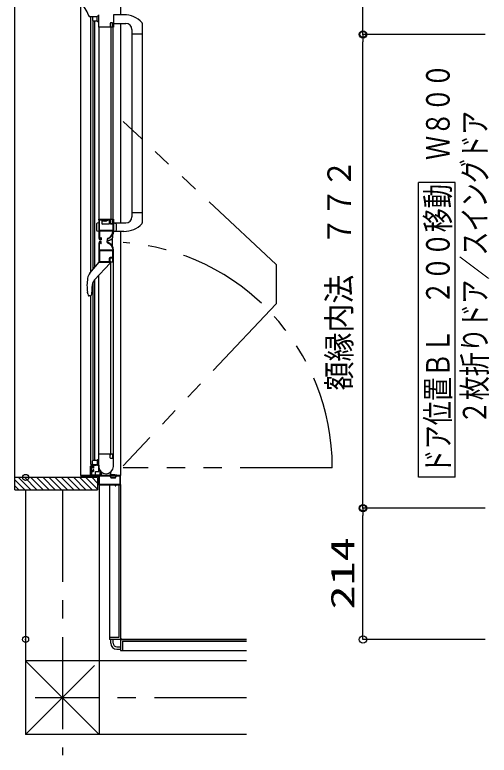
# Model space of a CAD drawing. Units: millimetres on the paper. Extents: x -305 to 305, y -152 to 152.
# Drawn here: x -180.8 to -142.1, y -23.6 to 36.7 of the extents above; entities that cross this region are included whole.
import ezdxf
from ezdxf.enums import TextEntityAlignment as Align

# ---------------------------------------------------------------- set-up
doc = ezdxf.new("R2010")
doc.units = ezdxf.units.MM
doc.header["$PDMODE"] = 32
doc.header["$PDSIZE"] = 0.5
doc.linetypes.add('USER1', pattern=[12, 7.5, -1.5, 1.5, -1.5])
doc.linetypes.add('USER2', pattern=[15, 7.5, -1.5, 1.5, -1.5, 1.5, -1.5])
for name, color, linetype, lineweight in [('0-0_0', 7, 'Continuous', 25), ('0-1_VIEW0001', 7, 'Continuous', 25), ('0-2_DEFPOINTS', 7, 'Continuous', 25)]:
    doc.layers.add(name, color=color, linetype=linetype, lineweight=lineweight)
doc.styles.add('ＭＳ ゴシック', font='')
doc.styles.get('ＭＳ ゴシック').set_extended_font_data('MS Gothic')

# ---------------------------------------------------------------- blocks, each defined once
blk = doc.blocks.new('_ORIGIN')
at = {"layer": '0-0_0'}
blk.add_line((0, 0), (-1, 0), dxfattribs=at)
blk.add_circle((0, 0), 0.5, dxfattribs=at)

msp = doc.modelspace()

# ---------------------------------------------------------------- linework, layer by layer
at = {"layer": '0-0_0'}
for p, q in [((-152.433, 35.741), (-152.433, 65.241)), ((-142.473, 35.141), (-152.433, 35.141)), ((-142.473, 35.141), (-152.433, 35.141)), ((-152.433, -2.859), (-152.433, 34.541)), ((-142.473, -3.459), (-152.433, -3.459)), ((-142.473, -3.459), (-152.433, -3.459)), ((-152.433, -13.559), (-152.433, -4.059)), ((-142.473, -14.159), (-152.433, -14.159))]:
    msp.add_line(p, q, dxfattribs=at)
at = {"layer": '0-1_VIEW0001'}
for p, q in [((-180.809, -1.959), (-180.809, 38.64)), ((-174.812, 36.698), (-174.811, 36.699)), ((-174.672, 36.59), (-174.094, 36.59)), ((-174.611, 15.772), (-174.611, 36.59)), ((-174.469, 36.54), (-174.469, 36.29)), ((-174.434, 15.996), (-174.434, 36.24)), ((-174.419, 36.24), (-174.094, 36.24)), ((-174.294, 16.166), (-174.294, 36.24)), ((-174.094, 36.24), (-174.094, 36.59)), ((-173.969, 36.64), (-174.044, 36.64)), ((-173.969, 35.75), (-173.969, 36.74)), ((-172.769, 36.74), (-172.769, 35.755)), ((-171.916, 36.739), (-172.769, 36.739)), ((-174.044, 36.19), (-173.969, 36.19)), ((-173.017, 35.74), (-173.959, 35.74)), ((-173.034, 36.04), (-173.034, 35.815)), ((-172.996, 35.761), (-173.004, 35.747)), ((-172.994, 35.775), (-172.994, 35.769)), ((-172.994, 35.74), (-172.994, 20.09)), ((-172.859, 36.09), (-172.984, 36.09)), ((-172.834, 35.769), (-172.834, 36.065)), ((-172.823, 35.747), (-172.832, 35.761)), ((-172.784, 35.74), (-172.81, 35.74)), ((-172.784, 20.09), (-172.784, 35.74)), ((-172.769, 36.039), (-171.769, 36.039)), ((-172.184, 36.04), (-172.184, 19.79)), ((-170.419, 36.049), (-170.419, 19.781)), ((-171.269, 35.539), (-171.269, 20.289)), ((-171.269, 35.189), (-170.419, 35.189)), ((-144.909, 23.079), (-147.909, 23.079)), ((-147.909, -0.921), (-147.909, 23.079)), ((-144.909, -0.921), (-144.909, 23.079)), ((-171.269, 20.64), (-170.419, 20.64)), ((-173.969, 20.09), (-173.719, 20.09)), ((-173.969, 20.04), (-173.969, 20.08)), ((-173.959, 20.09), (-172.784, 20.09)), ((-173.944, 20.09), (-173.938, 20.09)), ((-173.938, 20.09), (-173.885, 20.09)), ((-173.919, 19.17), (-173.919, 20.03)), ((-173.909, 20.04), (-173.094, 20.04)), ((-173.885, 20.09), (-173.793, 20.09)), ((-173.719, 20.04), (-173.719, 19.74)), ((-173.676, 20.04), (-173.619, 20.04)), ((-173.448, 19.916), (-173.448, 19.96)), ((-173.369, 20.04), (-173.311, 20.04)), ((-173.094, 19.74), (-173.094, 20.04)), ((-173.079, 20.025), (-173.079, 19.775)), ((-173.034, 20.015), (-173.034, 19.79)), ((-173.004, 20.083), (-172.996, 20.068)), ((-172.994, 20.061), (-172.994, 20.055)), ((-172.834, 19.765), (-172.834, 20.061)), ((-172.832, 20.068), (-172.823, 20.083)), ((-172.81, 20.09), (-172.784, 20.09)), ((-172.769, 20.075), (-172.769, 19.089)), ((-174.119, 19.157), (-174.119, 19.723)), ((-173.969, 19.79), (-174.093, 19.757)), ((-173.144, 19.69), (-173.669, 19.69)), ((-173.004, 19.7), (-172.889, 19.7)), ((-172.984, 19.74), (-172.859, 19.74)), ((-172.814, 19.625), (-172.814, 19.175)), ((-172.769, 19.79), (-172.574, 19.738)), ((-172.769, 19.79), (-171.769, 19.79)), ((-172.519, 19.215), (-172.519, 19.666)), ((-173.969, 19.09), (-174.093, 19.124)), ((-173.919, 19.105), (-173.919, 18.52)), ((-172.829, 19.16), (-173.909, 19.16)), ((-172.829, 19.115), (-173.909, 19.115)), ((-172.849, 18.791), (-172.849, 18.559)), ((-172.814, 19.089), (-172.814, 19.1)), ((-172.769, 19.09), (-172.574, 19.142)), ((-171.916, 19.09), (-172.769, 19.09)), ((-172.184, 19.09), (-172.184, -0.785)), ((-173.969, 18.13), (-173.969, 16.6)), ((-173.919, 17.575), (-173.919, 18.16)), ((-173.869, 18.47), (-173.839, 18.47)), ((-173.869, 18.21), (-173.839, 18.21)), ((-173.789, 18.4), (-173.819, 18.4)), ((-173.789, 18.28), (-173.819, 18.28)), ((-173.814, 18.495), (-173.814, 18.547)), ((-173.814, 18.185), (-173.814, 18.133)), ((-173.764, 18.575), (-173.764, 18.425)), ((-173.764, 18.105), (-173.764, 18.255)), ((-173.269, 18.48), (-173.269, 18.364)), ((-173.269, 18.2), (-173.269, 18.318)), ((-173.204, 18.495), (-173.254, 18.495)), ((-173.204, 18.185), (-173.254, 18.185)), ((-173.069, 18.569), (-173.199, 18.494)), ((-173.069, 18.111), (-173.199, 18.186)), ((-173.192, 18.55), (-173.091, 18.608)), ((-173.192, 18.13), (-173.091, 18.072)), ((-172.859, 18.371), (-172.859, 18.477)), ((-172.849, 17.889), (-172.849, 18.34)), ((-173.919, 17.51), (-173.919, 16.65)), ((-172.829, 17.565), (-173.909, 17.565)), ((-172.829, 17.52), (-173.909, 17.52)), ((-172.814, 17.591), (-172.814, 17.58)), ((-172.814, 17.055), (-172.814, 17.505)), ((-172.769, 16.605), (-172.769, 17.591)), ((-173.079, 16.655), (-173.079, 16.905)), ((-173.004, 16.98), (-172.889, 16.98)), ((-172.984, 16.94), (-172.859, 16.94)), ((-172.834, 16.915), (-172.834, 16.619)), ((-174.683, 15.695), (-173.944, 16.59)), ((-173.044, 16.515), (-174.301, 15.14)), ((-172.784, 16.59), (-173.969, 16.59)), ((-173.959, 16.59), (-173.017, 16.59)), ((-173.909, 16.64), (-173.094, 16.64)), ((-173.044, 16.59), (-173.044, 16.515)), ((-173.034, 16.665), (-173.034, 16.89)), ((-173.004, 16.597), (-172.996, 16.611)), ((-172.994, 16.619), (-172.994, 16.625)), ((-172.994, 0.94), (-172.994, 16.59)), ((-172.832, 16.611), (-172.823, 16.597)), ((-172.81, 16.59), (-172.784, 16.59)), ((-172.784, 16.59), (-172.784, 0.94)), ((-174.679, 15.692), (-174.683, 15.695)), ((-174.872, 15.267), (-174.876, 15.267)), ((-174.29, 0.44), (-174.29, 15.152)), ((-173.969, -0.46), (-173.969, 15.504)), ((-174.528, 14.554), (-174.527, 14.141)), ((-174.43, 0.44), (-174.43, 14.955)), ((-174.884, 14.131), (-174.88, 14.132)), ((-174.864, 14.011), (-174.86, 13.997)), ((-174.86, 13.997), (-174.819, 13.889)), ((-174.527, 14.096), (-174.527, 14.096)), ((-174.675, 13.84), (-174.749, 13.84)), ((-174.607, 0.09), (-174.607, 13.84)), ((-172.784, 0.94), (-173.969, 0.94)), ((-173.017, 0.94), (-173.959, 0.94)), ((-173.034, 0.64), (-173.034, 0.865)), ((-172.996, 0.918), (-173.004, 0.933)), ((-172.994, 0.905), (-172.994, 0.911)), ((-172.834, 0.911), (-172.834, 0.615)), ((-172.823, 0.933), (-172.832, 0.918)), ((-172.784, 0.94), (-172.81, 0.94)), ((-172.769, -0.06), (-172.769, 0.925)), ((-174.607, 0.09), (-174.094, 0.09)), ((-174.469, 0.14), (-174.469, 0.39)), ((-174.419, 0.44), (-174.094, 0.44)), ((-174.094, 0.44), (-174.094, 0.09)), ((-174.044, 0.49), (-173.969, 0.49)), ((-173.969, 0.04), (-174.044, 0.04)), ((-173.969, 0.039), (-173.969, -0.06)), ((-172.859, 0.59), (-172.984, 0.59)), ((-174.631, -0.76), (-174.631, -0.035)), ((-174.569, -0.795), (-174.569, -0.11)), ((-174.419, -0.06), (-174.519, -0.06)), ((-174.519, -0.4), (-174.519, -0.13)), ((-174.519, -0.795), (-174.519, -0.475)), ((-174.504, -0.115), (-174.434, -0.115)), ((-174.434, -0.415), (-174.504, -0.415)), ((-174.504, -0.46), (-174.419, -0.46)), ((-174.419, -0.13), (-174.419, -0.175)), ((-174.419, -0.355), (-174.419, -0.4)), ((-174.404, -0.19), (-174.384, -0.19)), ((-174.384, -0.34), (-174.404, -0.34)), ((-174.369, -0.175), (-174.369, -0.11)), ((-174.369, -0.41), (-174.369, -0.355)), ((-173.87, -0.385), (-173.87, -0.75)), ((-173.744, -0.735), (-173.744, -0.529)), ((-172.994, -0.752), (-172.994, -0.529)), ((-174.059, -0.96), (-180.809, -0.96)), ((-180.809, -1.144), (-179.994, -1.96)), ((-180.499, -0.96), (-179.499, -1.96)), ((-180.004, -0.96), (-179.004, -1.96)), ((-179.509, -0.96), (-178.509, -1.96)), ((-179.009, -0.96), (-178.009, -1.96)), ((-178.509, -0.96), (-177.509, -1.96)), ((-178.009, -0.96), (-177.009, -1.96)), ((-177.509, -0.96), (-176.509, -1.96)), ((-177.009, -0.96), (-176.009, -1.96)), ((-176.509, -0.96), (-175.509, -1.96)), ((-176.009, -0.96), (-175.009, -1.96)), ((-175.508, -0.96), (-174.509, -1.96)), ((-175.434, -0.785), (-172.184, -0.785)), ((-175.434, -0.825), (-175.434, -0.945)), ((-174.584, -0.81), (-175.419, -0.81)), ((-175.419, -0.96), (-175.399, -0.96)), ((-175.384, -0.945), (-175.384, -0.875)), ((-175.369, -0.86), (-173.999, -0.86)), ((-175.008, -0.96), (-174.059, -1.91)), ((-174.651, -0.745), (-174.651, -0.76)), ((-173.88, -0.76), (-174.569, -0.76)), ((-174.508, -0.96), (-174.059, -1.41)), ((-172.209, -0.81), (-174.504, -0.81)), ((-174.059, -0.96), (-174.059, -1.96)), ((-173.984, -0.875), (-173.984, -1.51)), ((-173.939, -0.875), (-173.939, -1.5)), ((-172.244, -0.86), (-173.924, -0.86)), ((-173.084, -0.81), (-173.084, -0.79)), ((-172.959, -0.96), (-173.018, -0.882)), ((-173.001, -0.825), (-173.001, -0.844)), ((-172.959, -1.01), (-172.959, -0.96)), ((-172.959, -0.96), (-172.609, -0.96)), ((-172.609, -1.01), (-172.959, -1.01)), ((-172.566, -0.825), (-172.566, -0.844)), ((-172.484, -0.81), (-172.484, -0.79)), ((-172.229, -1.5), (-172.229, -0.875)), ((-172.184, -1.51), (-172.184, -0.835)), ((-144.909, -0.921), (-147.909, -0.921)), ((-180.809, -1.639), (-180.489, -1.96)), ((-173.935, -1.56), (-173.935, -21.909)), ((-173.934, -1.56), (-172.639, -1.56)), ((-173.924, -1.515), (-172.244, -1.515)), ((-173.085, -1.56), (-173.085, -14.159)), ((-172.624, -1.575), (-172.624, -1.625)), ((-172.614, -1.635), (-172.594, -1.635)), ((-172.584, -1.625), (-172.584, -1.575)), ((-172.569, -1.56), (-172.234, -1.56)), ((-172.335, -1.56), (-172.335, -14.009)), ((-172.185, -1.518), (-172.185, -14.01)), ((-172.185, -1.518), (-172.185, -14.134)), ((-180.809, -1.96), (-174.059, -1.96)), ((-179.935, -1.96), (-179.935, -21.908)), ((-172.335, -14.009), (-173.085, -14.009)), ((-172.21, -14.159), (-173.085, -14.159)), ((-172.985, -14.46), (-172.985, -14.159)), ((-172.785, -14.46), (-172.785, -14.159)), ((-172.185, -14.184), (-172.185, -15.059)), ((-172.16, -14.159), (-161.935, -14.159)), ((-161.935, -14.159), (-172.036, -14.159)), ((-172.035, -14.309), (-161.935, -14.309)), ((-172.035, -14.309), (-172.035, -15.059)), ((-172.485, -14.759), (-172.185, -14.759)), ((-172.485, -14.959), (-172.185, -14.959)), ((-172.185, -15.059), (-161.935, -15.059)), ((-173.935, -21.909), (-179.935, -15.908)), ((-161.935, -15.908), (-179.935, -15.908)), ((-174.31, -16.283), (-179.935, -21.908)), ((-161.935, -21.908), (-179.935, -21.908))]:
    msp.add_line(p, q, dxfattribs=at)
at = {"layer": '0-1_VIEW0001', "linetype": 'USER2'}
for p, q in [((-159.497, 16.394), (-171.984, 28.049)), ((-159.497, 16.394), (-159.497, 13.203)), ((-159.497, 13.203), (-171.984, 0.003)), ((-154.931, -0.16), (-171.984, -0.16))]:
    msp.add_line(p, q, dxfattribs=at)
at = {"layer": '0-1_VIEW0001', "linetype": 'USER1'}
for p, q in [((-176.935, -1.96), (-176.935, -23.587)), ((-161.935, -18.908), (-179.149, -18.908))]:
    msp.add_line(p, q, dxfattribs=at)
at = {"layer": '0-1_VIEW0001'}
for points in [[(-175.434, -0.785), (-175.434, 37.465), (-172.184, 37.465), (-172.184, 36.74)], [(-174.811, 36.699), (-174.918, 36.988), (-175.064, 37.256), (-175.181, 37.416)], [(-174.811, 36.699), (-174.808, 36.689), (-174.8, 36.673)], [(-173.959, 35.74), (-173.966, 35.743), (-173.969, 35.75)], [(-172.784, 35.74), (-173.969, 35.74), (-173.969, 18.55)], [(-172.984, 36.09), (-173.019, 36.075), (-173.034, 36.04)], [(-173.034, 35.815), (-173.027, 35.797), (-173.009, 35.79), (-172.998, 35.785), (-172.994, 35.775)], [(-173.004, 35.747), (-173.01, 35.742), (-173.017, 35.74)], [(-172.994, 35.769), (-172.994, 35.765), (-172.996, 35.761)], [(-172.834, 36.065), (-172.841, 36.083), (-172.859, 36.09)], [(-172.832, 35.761), (-172.833, 35.765), (-172.834, 35.769)], [(-172.81, 35.74), (-172.818, 35.742), (-172.823, 35.747)], [(-172.769, 35.755), (-172.773, 35.744), (-172.784, 35.74)], [(-173.969, 20.08), (-173.966, 20.087), (-173.959, 20.09)], [(-173.919, 20.03), (-173.916, 20.037), (-173.909, 20.04)], [(-173.49, 19.916), (-173.49, 19.96), (-173.448, 19.96)], [(-173.094, 20.04), (-173.083, 20.035), (-173.079, 20.025)], [(-172.994, 20.055), (-172.998, 20.044), (-173.009, 20.04), (-173.027, 20.033), (-173.034, 20.015)], [(-173.017, 20.09), (-173.01, 20.088), (-173.004, 20.083)], [(-172.996, 20.068), (-172.994, 20.065), (-172.994, 20.061)], [(-172.834, 20.061), (-172.833, 20.065), (-172.832, 20.068)], [(-172.823, 20.083), (-172.818, 20.088), (-172.81, 20.09)], [(-172.784, 20.09), (-172.773, 20.085), (-172.769, 20.075)], [(-173.079, 19.775), (-173.057, 19.722), (-173.004, 19.7)], [(-173.034, 19.79), (-173.019, 19.754), (-172.984, 19.74)], [(-172.889, 19.7), (-172.836, 19.678), (-172.814, 19.625)], [(-172.859, 19.74), (-172.841, 19.747), (-172.834, 19.765)], [(-173.909, 19.16), (-173.916, 19.163), (-173.919, 19.17)], [(-173.909, 19.115), (-173.916, 19.112), (-173.919, 19.105)], [(-173.091, 18.608), (-172.977, 18.697), (-172.888, 18.811), (-172.834, 18.945), (-172.814, 19.089)], [(-172.769, 19.089), (-172.791, 18.934), (-172.849, 18.789), (-172.946, 18.665), (-173.069, 18.569)], [(-172.814, 19.175), (-172.818, 19.164), (-172.829, 19.16)], [(-172.814, 19.1), (-172.818, 19.11), (-172.829, 19.115)], [(-173.839, 18.47), (-173.821, 18.477), (-173.814, 18.495)], [(-173.839, 18.21), (-173.821, 18.203), (-173.814, 18.185)], [(-173.814, 18.547), (-173.815, 18.552), (-173.817, 18.556), (-173.804, 18.603), (-173.764, 18.575)], [(-173.814, 18.133), (-173.815, 18.128), (-173.817, 18.124), (-173.804, 18.077), (-173.764, 18.105)], [(-173.764, 18.425), (-173.771, 18.407), (-173.789, 18.4)], [(-173.764, 18.255), (-173.771, 18.273), (-173.789, 18.28)], [(-173.199, 18.494), (-173.244, 18.517), (-173.204, 18.548), (-173.198, 18.548), (-173.192, 18.55)], [(-173.199, 18.186), (-173.244, 18.163), (-173.204, 18.131), (-173.198, 18.132), (-173.192, 18.13)], [(-172.769, 17.591), (-172.791, 17.746), (-172.849, 17.891), (-172.946, 18.014), (-173.069, 18.111)], [(-173.909, 17.565), (-173.916, 17.568), (-173.919, 17.575)], [(-173.909, 17.52), (-173.916, 17.517), (-173.919, 17.51)], [(-173.091, 18.072), (-172.977, 17.983), (-172.888, 17.869), (-172.834, 17.734), (-172.814, 17.591)], [(-172.814, 17.58), (-172.818, 17.569), (-172.829, 17.565)], [(-172.814, 17.505), (-172.818, 17.515), (-172.829, 17.52)], [(-173.079, 16.905), (-173.057, 16.958), (-173.004, 16.98)], [(-173.034, 16.89), (-173.019, 16.925), (-172.984, 16.94)], [(-172.889, 16.98), (-172.836, 17.002), (-172.814, 17.055)], [(-172.859, 16.94), (-172.841, 16.933), (-172.834, 16.915)], [(-173.969, 16.6), (-173.966, 16.593), (-173.959, 16.59)], [(-173.919, 16.65), (-173.916, 16.643), (-173.909, 16.64)], [(-173.094, 16.64), (-173.083, 16.644), (-173.079, 16.655)], [(-172.994, 16.625), (-172.998, 16.635), (-173.009, 16.64), (-173.027, 16.647), (-173.034, 16.665)], [(-173.017, 16.59), (-173.01, 16.592), (-173.004, 16.597)], [(-172.996, 16.611), (-172.994, 16.615), (-172.994, 16.619)], [(-172.834, 16.619), (-172.833, 16.615), (-172.832, 16.611)], [(-172.823, 16.597), (-172.818, 16.592), (-172.81, 16.59)], [(-172.784, 16.59), (-172.773, 16.594), (-172.769, 16.605)], [(-174.86, 13.997), (-174.861, 14.001), (-174.863, 14.016), (-174.868, 14.046), (-174.874, 14.085), (-174.88, 14.132)], [(-173.959, 0.94), (-173.966, 0.937), (-173.969, 0.93)], [(-173.034, 0.865), (-173.027, 0.883), (-173.009, 0.89), (-172.998, 0.894), (-172.994, 0.905)], [(-172.984, 0.59), (-173.019, 0.604), (-173.034, 0.64)], [(-173.004, 0.933), (-173.01, 0.938), (-173.017, 0.94)], [(-172.994, 0.911), (-172.994, 0.915), (-172.996, 0.918)], [(-172.834, 0.615), (-172.841, 0.597), (-172.859, 0.59)], [(-172.832, 0.918), (-172.833, 0.915), (-172.834, 0.911)], [(-172.81, 0.94), (-172.818, 0.938), (-172.823, 0.933)], [(-172.769, 0.925), (-172.773, 0.935), (-172.784, 0.94)], [(-174.591, 0.005), (-174.307, 0.005), (-174.172, 0.04)], [(-174.083, 0.063), (-174.097, 0.059), (-174.121, 0.053), (-174.146, 0.046), (-174.172, 0.04)], [(-174.519, -0.06), (-174.554, -0.075), (-174.569, -0.11)], [(-174.519, -0.13), (-174.514, -0.12), (-174.504, -0.115)], [(-174.504, -0.415), (-174.514, -0.411), (-174.519, -0.4)], [(-174.519, -0.475), (-174.514, -0.465), (-174.504, -0.46)], [(-174.434, -0.115), (-174.423, -0.12), (-174.419, -0.13)], [(-174.419, -0.4), (-174.423, -0.411), (-174.434, -0.415)], [(-174.369, -0.11), (-174.383, -0.075), (-174.419, -0.06)], [(-174.419, -0.175), (-174.414, -0.186), (-174.404, -0.19)], [(-174.404, -0.34), (-174.414, -0.345), (-174.419, -0.355)], [(-174.419, -0.46), (-174.383, -0.446), (-174.369, -0.41)], [(-174.384, -0.19), (-174.373, -0.186), (-174.369, -0.175)], [(-174.369, -0.355), (-174.373, -0.345), (-174.384, -0.34)], [(-174.236, -0.76), (-174.236, -0.46), (-173.969, -0.46)], [(-175.419, -0.81), (-175.429, -0.815), (-175.434, -0.825)], [(-175.434, -0.945), (-175.429, -0.956), (-175.419, -0.96)], [(-175.399, -0.96), (-175.388, -0.956), (-175.384, -0.945)], [(-175.384, -0.875), (-175.379, -0.865), (-175.369, -0.86)], [(-174.651, -0.745), (-174.653, -0.748), (-174.656, -0.751), (-174.659, -0.754), (-174.661, -0.756), (-174.663, -0.758), (-174.664, -0.759), (-174.665, -0.76), (-174.666, -0.76)], [(-174.569, -0.795), (-174.573, -0.806), (-174.584, -0.81)], [(-174.504, -0.81), (-174.514, -0.806), (-174.519, -0.795)], [(-173.999, -0.86), (-173.988, -0.865), (-173.984, -0.875)], [(-173.924, -0.86), (-173.934, -0.865), (-173.939, -0.875)], [(-172.609, -1.01), (-172.609, -0.96), (-172.549, -0.882)], [(-172.229, -0.875), (-172.233, -0.865), (-172.244, -0.86)], [(-172.184, -0.835), (-172.191, -0.817), (-172.209, -0.81)], [(-173.984, -1.51), (-173.969, -1.546), (-173.934, -1.56)], [(-173.939, -1.5), (-173.934, -1.511), (-173.924, -1.515)], [(-172.639, -1.56), (-172.628, -1.565), (-172.624, -1.575)], [(-172.624, -1.625), (-172.621, -1.632), (-172.614, -1.635)], [(-172.594, -1.635), (-172.587, -1.632), (-172.584, -1.625)], [(-172.584, -1.575), (-172.579, -1.565), (-172.569, -1.56)], [(-172.244, -1.515), (-172.233, -1.511), (-172.229, -1.5)], [(-172.234, -1.56), (-172.198, -1.546), (-172.184, -1.51)]]:
    msp.add_lwpolyline(points, dxfattribs=at)
for centre, radius, start, end in [((-174.668, 36.737), 0.147, 205.78693, 271.53736), ((-174.419, 36.54), 0.05, 90, 180), ((-174.419, 36.29), 0.05, 180, 270), ((-174.044, 36.59), 0.05, 90, 180), ((-174.044, 36.24), 0.05, 180, 270), ((-171.916, 34.689), 2.05, 44.22013, 90), ((-171.769, 35.539), 0.5, 0, 90), ((-170.519, 36.049), 0.1, 0, 44.22013), ((-173.668, 20.026), 0.0137, 90, 217.71409), ((-173.469, 20.18), 0.265, 217.71409, 265.40059), ((-173.469, 20.18), 0.265, 274.59941, 322.28591), ((-173.27, 20.026), 0.0137, 322.28591, 90), ((-171.769, 20.29), 0.5, 270, 0), ((-174.084, 19.723), 0.035, 105, 180), ((-173.669, 19.74), 0.05, 180, 270), ((-173.144, 19.74), 0.05, 270, 0), ((-172.594, 19.666), 0.075, 0, 75), ((-171.916, 21.14), 2.05, 270, 315.77987), ((-170.519, 19.78), 0.1, 315.77987, 0), ((-174.084, 19.157), 0.035, 180, 255), ((-172.594, 19.215), 0.075, 285, 0), ((-173.819, 18.55), 0.15, 180, 270), ((-173.819, 18.13), 0.15, 90, 180), ((-173.869, 18.52), 0.05, 180, 270), ((-173.869, 18.16), 0.05, 90, 180), ((-173.254, 18.48), 0.015, 90, 180), ((-173.254, 18.364), 0.015, 180, 278.53068), ((-173.254, 18.318), 0.015, 98.1091, 180), ((-173.254, 18.2), 0.015, 180, 270), ((-173.369, 19.125), 0.8, 278.1091, 307.38279), ((-173.369, 19.13), 0.79, 278.53068, 309.44561), ((-172.874, 18.477), 0.015, 0, 127.38279), ((-172.899, 18.559), 0.05, 309.44561, 0), ((-172.899, 18.34), 0.05, 0, 31.25922), ((-173.988, 15.122), 0.9, 140.48565, 170.69845), ((-171.256, 14.674), 3.669, 170.69845, 188.51838), ((-173.661, 14.555), 0.867, 137.56376, 180.11132), ((-174.749, 13.915), 0.075, 200.97394, 270), ((-174.675, 13.94), 0.1, 270, 324.18397), ((-174.877, 14.087), 0.35, 324.18397, 1.096), ((-197.543, 14.089), 23.015, 0.01657, 0.12729), ((-174.874, 14.087), 0.346, 359.97071, 0.74017), ((-173.482, 14.096), 1.045, 179.99653, 180.48653), ((-174.591, -0.035), 0.04, 90, 180), ((-174.419, 0.39), 0.05, 90, 180), ((-174.419, 0.14), 0.05, 180, 270), ((-174.044, 0.44), 0.05, 90, 180), ((-174.044, 0.09), 0.05, 180, 270), ((-173.369, -0.06), 0.6, 180, 0), ((-174.641, -0.76), 0.025, 180, 270), ((-174.641, -0.76), 0.01, 180, 270), ((-174.641, -0.76), 0.01, 270, 0), ((-174.266, -0.76), 0.025, 270, 0), ((-173.88, -0.75), 0.01, 270, 0), ((-173.694, -0.735), 0.05, 180, 270), ((-173.059, -0.79), 0.025, 102.42397, 180), ((-172.784, -2.038), 1.303, 77.57603, 102.42397), ((-173.006, -0.873), 0.015, 109.47122, 217.16085), ((-173.016, -0.825), 0.015, 0, 90), ((-173.016, -0.844), 0.015, 289.47122, 0), ((-172.551, -0.825), 0.015, 90, 180), ((-172.551, -0.844), 0.015, 180, 250.52878), ((-172.561, -0.873), 0.015, 322.83915, 70.52878), ((-172.509, -0.79), 0.025, 0, 77.57603), ((-172.485, -14.459), 0.5, 180, 270), ((-172.485, -14.459), 0.3, 180, 270), ((-172.21, -14.134), 0.025, 270, 0), ((-172.035, -14.009), 0.15, 180, 270), ((-172.16, -14.184), 0.025, 90, 180)]:
    msp.add_arc(centre, radius, start, end, dxfattribs=at)
at = {"layer": '0-1_VIEW0001', "linetype": 'USER2'}
msp.add_arc((-173.339, -0.16), 18.408, 359.99998, 85.77841, dxfattribs=at)
at = {"layer": '0-2_DEFPOINTS'}
for p in [(-152.434, 35.141), (-179.933, -0.959), (-152.434, -3.459), (-179.933, -14.159)]:
    msp.add_point(p, dxfattribs=at)

# ---------------------------------------------------------------- block references
at = {"layer": '0-0_0', "xscale": 0.6, "yscale": 0.6}
for p, rotation in [((-152.433, 35.141), 270), ((-152.433, 35.141), 90), ((-152.433, -3.459), 270), ((-152.433, -3.459), 90), ((-152.433, -14.159), 270)]:
    msp.add_blockref('_ORIGIN', p, dxfattribs=dict(at, rotation=rotation))

# ---------------------------------------------------------------- texts
at = {"layer": '0-0_0', "style": 'ＭＳ ゴシック'}
for s, width, p in [('額縁内法\u3000７７２', 0.9, (-152.835, 6.131)), ('214', 1.5, (-152.563, -11.713))]:
    msp.add_text(s, height=1.921, rotation=90, dxfattribs=dict(at, width=width)).set_placement(p, align=Align.BOTTOM_LEFT)
at = {"layer": '0-1_VIEW0001', "style": 'ＭＳ ゴシック', "width": 0.75}
for s, p in [('ドア位置ＢＬ\u3000２００移動\u3000Ｗ８００', (-144.79, -0.636)), ('２枚折りドア／スイングドア', (-141.793, 3.364))]:
    msp.add_text(s, height=1.921, rotation=90, dxfattribs=at).set_placement(p, align=Align.BOTTOM_LEFT)

doc.saveas('drawing.dxf')
